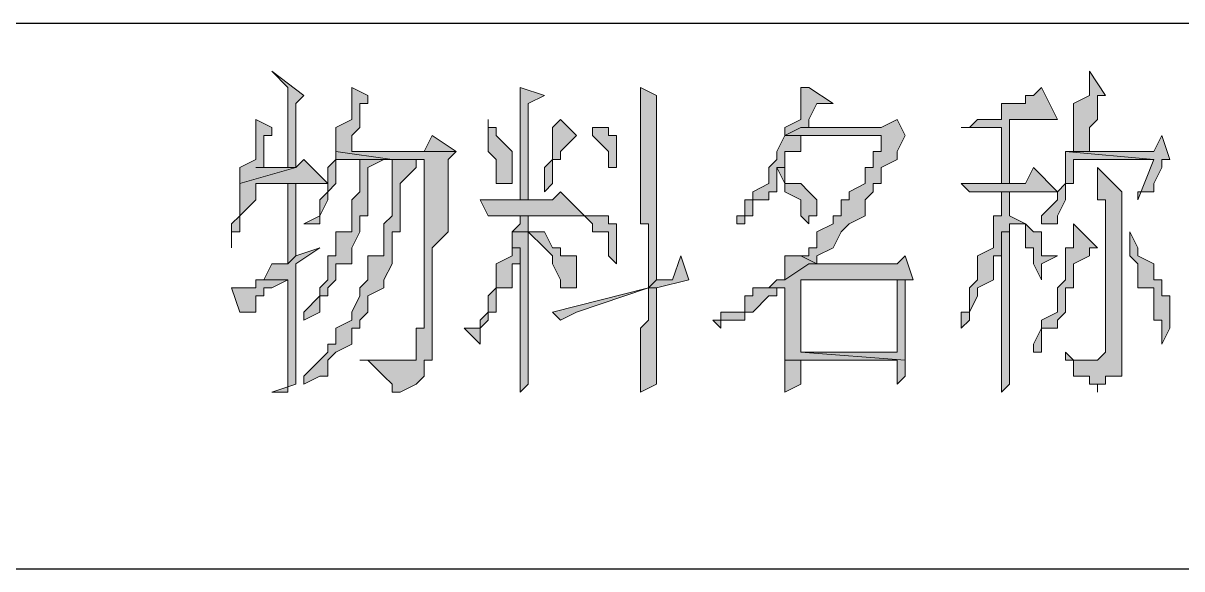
# Model space of a CAD drawing. Header units: millimetres. Extents: x 20 to 821, y 1 to 1134.
# Drawn here: x 697.5 to 723.51, y 1059.8 to 1072.04 of the extents above; entities that cross this region are included whole.
import ezdxf

# ---------------------------------------------------------------- set-up
doc = ezdxf.new("R2010")
doc.units = ezdxf.units.MM
doc.layers.add('1', color=7, linetype='Continuous')

msp = doc.modelspace()

# ---------------------------------------------------------------- hatches: boundary and pattern name
h = msp.add_hatch(color=0)
h.dxf.hatch_style = 2
h.paths.add_polyline_path([(703.08, 1070.961732), (703.44, 1070.601732), (703.44, 1068.801732), (702.72, 1068.801732), (703.62, 1068.801732), (703.62, 1070.241732), (703.8, 1070.421732)])
h = msp.add_hatch(color=0)
h.dxf.hatch_style = 2
h.paths.add_polyline_path([(721.44, 1070.961732), (721.44, 1070.421732), (721.08, 1070.241732), (721.08, 1069.161732), (720.9, 1069.161732), (721.44, 1069.161732), (721.44, 1069.521732), (721.44, 1069.701732), (721.62, 1069.881732), (721.62, 1070.421732), (721.8, 1070.421732)])
h = msp.add_hatch(color=0)
h.dxf.hatch_style = 2
h.paths.add_polyline_path([(704.88, 1070.601732), (704.88, 1069.881732), (704.52, 1069.701732), (704.52, 1069.161732), (705.78, 1068.981732), (706.5, 1068.981732), (706.5, 1068.801732), (706.5, 1066.101732), (706.5, 1065.201732), (706.32, 1065.201732), (706.32, 1064.481732), (705.96, 1064.481732), (705.06, 1064.481732), (705.24, 1064.481732), (705.6, 1064.121732), (705.78, 1063.941732), (705.78, 1063.761732), (705.96, 1063.761732), (706.32, 1063.941732), (706.5, 1064.121732), (706.5, 1064.481732), (706.68, 1064.481732), (706.68, 1067.001732), (707.04, 1067.361732), (707.04, 1068.981732), (707.22, 1069.161732), (704.88, 1069.161732), (704.88, 1069.521732), (705.06, 1069.701732), (705.06, 1070.241732), (705.24, 1070.241732), (705.24, 1070.421732)])
h = msp.add_hatch(color=0)
h.dxf.hatch_style = 2
h.paths.add_polyline_path([(708.66, 1070.601732), (708.66, 1068.081732), (708.84, 1068.081732), (708.84, 1070.241732), (709.2, 1070.421732)])
h = msp.add_hatch(color=0)
h.dxf.hatch_style = 2
h.paths.add_polyline_path([(711.36, 1070.601732), (711.36, 1067.541732), (711.54, 1067.541732), (711.54, 1066.641732), (711.54, 1066.281732), (711.54, 1066.101732), (711.72, 1066.281732), (711.72, 1070.421732)])
h = msp.add_hatch(color=0)
h.dxf.hatch_style = 2
h.paths.add_polyline_path([(715.14, 1070.601732), (714.96, 1070.601732), (714.96, 1070.421732), (714.96, 1069.881732), (714.6, 1069.701732), (714.6, 1069.521732), (714.96, 1069.701732), (715.14, 1069.701732), (715.14, 1069.881732), (715.32, 1070.241732), (715.68, 1070.241732)])
h = msp.add_hatch(color=0)
h.dxf.hatch_style = 2
h.paths.add_polyline_path([(720.36, 1070.601732), (720.18, 1070.421732), (720, 1070.421732), (720, 1070.241732), (719.46, 1070.241732), (719.46, 1069.881732), (718.92, 1069.881732), (718.74, 1069.701732), (719.46, 1069.701732), (719.46, 1068.441732), (719.64, 1068.441732), (719.64, 1069.881732), (720.36, 1069.881732), (720.72, 1069.881732)])
h = msp.add_hatch(color=0)
h.dxf.hatch_style = 2
h.paths.add_polyline_path([(702.72, 1069.881732), (702.72, 1068.981732), (702.36, 1068.801732), (702.36, 1068.441732), (703.62, 1068.801732), (702.72, 1068.801732), (702.9, 1068.801732), (702.9, 1069.521732), (703.08, 1069.521732), (703.08, 1069.701732)])
h = msp.add_hatch(color=0)
h.dxf.hatch_style = 2
h.paths.add_polyline_path([(707.94, 1069.881732), (707.94, 1069.161732), (708.12, 1068.981732), (708.12, 1068.441732), (708.48, 1068.441732), (708.48, 1069.161732), (708.12, 1069.521732), (708.12, 1069.701732), (707.94, 1069.701732)])
h = msp.add_hatch(color=0)
h.dxf.hatch_style = 2
h.paths.add_polyline_path([(709.56, 1069.881732), (709.38, 1069.701732), (709.38, 1068.981732), (709.2, 1068.801732), (709.2, 1068.261732), (709.38, 1068.441732), (709.38, 1068.981732), (709.56, 1068.981732), (709.56, 1069.161732), (709.92, 1069.521732)])
h = msp.add_hatch(color=0)
h.dxf.hatch_style = 2
h.paths.add_polyline_path([(717.12, 1069.881732), (716.76, 1069.701732), (714.96, 1069.701732), (714.6, 1069.521732), (716.76, 1069.521732), (716.76, 1069.161732), (716.58, 1069.161732), (716.58, 1068.981732), (716.58, 1068.801732), (716.4, 1068.801732), (716.4, 1068.441732), (716.04, 1068.261732), (716.04, 1068.081732), (715.86, 1068.081732), (715.86, 1067.721732), (715.68, 1067.721732), (715.68, 1067.541732), (715.32, 1067.361732), (715.32, 1067.001732), (715.14, 1067.001732), (715.14, 1066.821732), (714.96, 1066.821732), (715.32, 1066.641732), (715.32, 1066.821732), (715.68, 1067.001732), (715.86, 1067.361732), (716.04, 1067.541732), (716.4, 1067.721732), (716.4, 1068.081732), (716.58, 1068.261732), (716.58, 1068.441732), (716.76, 1068.441732), (716.76, 1068.801732), (717.12, 1068.981732), (717.12, 1069.161732), (717.3, 1069.521732)])
h = msp.add_hatch(color=0)
h.dxf.hatch_style = 2
h.paths.add_polyline_path([(710.28, 1069.701732), (710.28, 1069.521732), (710.64, 1069.161732), (710.64, 1068.801732), (710.82, 1068.801732), (710.82, 1069.521732), (710.64, 1069.521732), (710.64, 1069.701732)])
h = msp.add_hatch(color=0)
h.dxf.hatch_style = 2
h.paths.add_polyline_path([(718.74, 1069.701732), (718.56, 1069.701732), (718.74, 1069.701732), (719.46, 1069.701732)])
h = msp.add_hatch(color=0)
h.dxf.hatch_style = 2
h.paths.add_polyline_path([(706.68, 1069.521732), (706.5, 1069.161732), (704.88, 1069.161732), (707.22, 1069.161732)])
h = msp.add_hatch(color=0)
h.dxf.hatch_style = 2
h.paths.add_polyline_path([(714.6, 1069.521732), (714.42, 1069.161732), (714.42, 1068.981732), (714.24, 1068.801732), (714.24, 1068.441732), (713.88, 1068.261732), (713.88, 1068.081732), (713.7, 1068.081732), (713.7, 1067.721732), (713.52, 1067.721732), (713.52, 1067.541732), (713.7, 1067.541732), (713.7, 1067.721732), (713.88, 1067.721732), (713.88, 1068.081732), (714.24, 1068.081732), (714.24, 1068.261732), (714.42, 1068.261732), (714.42, 1068.441732), (714.42, 1068.801732), (714.6, 1068.801732), (714.6, 1069.161732), (714.96, 1069.161732), (714.96, 1069.521732), (716.76, 1069.521732)])
h = msp.add_hatch(color=0)
h.dxf.hatch_style = 2
h.paths.add_polyline_path([(723.06, 1069.521732), (722.88, 1069.161732), (720.9, 1069.161732), (722.88, 1068.981732), (722.52, 1068.081732), (722.52, 1068.261732), (722.88, 1068.261732), (722.88, 1068.441732), (723.06, 1068.801732), (723.06, 1068.981732), (723.24, 1068.981732)])
h = msp.add_hatch(color=0)
h.dxf.hatch_style = 2
h.paths.add_polyline_path([(704.52, 1069.161732), (704.52, 1068.981732), (704.34, 1068.801732), (704.34, 1068.261732), (704.16, 1068.081732), (704.16, 1067.721732), (703.8, 1067.541732), (704.16, 1067.541732), (704.16, 1067.721732), (704.34, 1068.081732), (704.34, 1068.261732), (704.52, 1068.441732), (704.52, 1068.981732), (704.88, 1068.981732), (705.06, 1068.981732), (705.6, 1068.981732), (705.78, 1068.981732)])
h = msp.add_hatch(color=0)
h.dxf.hatch_style = 2
h.paths.add_polyline_path([(720.9, 1069.161732), (720.9, 1068.441732), (720.72, 1068.261732), (720.72, 1068.081732), (720.36, 1067.721732), (720.36, 1067.541732), (720.72, 1067.541732), (720.72, 1067.721732), (720.9, 1068.081732), (720.9, 1068.441732), (721.08, 1068.441732), (721.08, 1068.981732), (721.44, 1068.981732), (722.88, 1068.981732)])
h = msp.add_hatch(color=0)
h.dxf.hatch_style = 2
h.paths.add_polyline_path([(703.8, 1068.981732), (703.62, 1068.801732), (702.36, 1068.441732), (702.36, 1067.721732), (702.18, 1067.541732), (702.18, 1067.001732), (702.18, 1067.361732), (702.36, 1067.361732), (702.36, 1067.541732), (702.36, 1067.721732), (702.72, 1068.081732), (702.72, 1068.441732), (703.44, 1068.441732), (703.62, 1068.441732), (704.34, 1068.441732)])
h = msp.add_hatch(color=0)
h.dxf.hatch_style = 2
h.paths.add_polyline_path([(705.6, 1068.981732), (705.06, 1068.981732), (705.06, 1068.801732), (705.06, 1068.261732), (704.88, 1068.081732), (704.88, 1067.361732), (704.52, 1067.361732), (704.52, 1066.821732), (704.34, 1066.821732), (704.34, 1066.281732), (704.16, 1066.101732), (704.16, 1065.921732), (703.8, 1065.561732), (703.8, 1065.381732), (704.16, 1065.561732), (704.16, 1065.921732), (704.34, 1065.921732), (704.34, 1066.101732), (704.52, 1066.281732), (704.52, 1066.641732), (704.88, 1066.641732), (704.88, 1067.001732), (705.06, 1067.361732), (705.06, 1067.721732), (705.24, 1067.721732), (705.24, 1068.801732)])
h = msp.add_hatch(color=0)
h.dxf.hatch_style = 2
h.paths.add_polyline_path([(705.78, 1068.981732), (705.78, 1067.721732), (705.6, 1067.541732), (705.6, 1066.821732), (705.24, 1066.821732), (705.24, 1066.281732), (705.06, 1066.101732), (705.06, 1065.921732), (704.88, 1065.561732), (704.88, 1065.381732), (704.52, 1065.201732), (704.52, 1064.841732), (704.34, 1064.841732), (704.34, 1064.661732), (704.16, 1064.481732), (703.8, 1064.121732), (703.8, 1063.941732), (704.16, 1064.121732), (704.34, 1064.121732), (704.34, 1064.481732), (704.52, 1064.661732), (704.88, 1064.841732), (704.88, 1065.201732), (705.06, 1065.201732), (705.06, 1065.381732), (705.24, 1065.561732), (705.24, 1065.921732), (705.6, 1066.101732), (705.6, 1066.281732), (705.78, 1066.641732), (705.78, 1067.361732), (705.96, 1067.361732), (705.96, 1068.441732), (706.32, 1068.801732), (706.32, 1068.981732), (706.5, 1068.981732)])
h = msp.add_hatch(color=0)
h.dxf.hatch_style = 2
h.paths.add_polyline_path([(714.6, 1068.801732), (714.42, 1068.801732), (714.6, 1068.441732), (714.6, 1068.261732), (714.96, 1068.081732), (714.96, 1067.721732), (715.14, 1067.541732), (715.14, 1067.721732), (715.32, 1067.721732), (715.32, 1068.081732), (715.14, 1068.261732), (714.96, 1068.441732), (714.6, 1068.441732)])
h = msp.add_hatch(color=0)
h.dxf.hatch_style = 2
h.paths.add_polyline_path([(720.18, 1068.801732), (720, 1068.441732), (718.56, 1068.441732), (718.74, 1068.261732), (720.72, 1068.261732)])
h = msp.add_hatch(color=0)
h.dxf.hatch_style = 2
h.paths.add_polyline_path([(721.62, 1068.801732), (721.62, 1068.081732), (721.8, 1068.081732), (721.8, 1064.661732), (721.62, 1064.481732), (721.08, 1064.481732), (721.08, 1064.121732), (721.44, 1064.121732), (721.44, 1063.941732), (721.62, 1063.941732), (721.62, 1063.761732), (721.62, 1063.941732), (721.8, 1063.941732), (721.8, 1064.121732), (722.16, 1064.121732), (722.16, 1068.261732)])
h = msp.add_hatch(color=0)
h.dxf.hatch_style = 2
h.paths.add_polyline_path([(703.62, 1068.441732), (703.44, 1068.441732), (703.44, 1066.641732), (703.62, 1066.821732)])
h = msp.add_hatch(color=0)
h.dxf.hatch_style = 2
h.paths.add_polyline_path([(709.56, 1068.261732), (709.38, 1068.081732), (707.76, 1068.081732), (707.94, 1067.721732), (710.1, 1067.721732)])
h = msp.add_hatch(color=0)
h.dxf.hatch_style = 2
h.paths.add_polyline_path([(719.64, 1068.261732), (719.46, 1068.261732), (719.46, 1068.081732), (719.46, 1067.721732), (719.28, 1067.721732), (719.28, 1067.001732), (718.92, 1066.821732), (718.92, 1066.281732), (718.74, 1066.101732), (718.74, 1065.561732), (718.56, 1065.561732), (718.56, 1065.201732), (718.74, 1065.381732), (718.74, 1065.561732), (718.92, 1065.921732), (718.92, 1066.101732), (719.28, 1066.281732), (719.28, 1066.821732), (719.46, 1066.821732), (719.46, 1067.361732), (719.64, 1067.361732), (719.64, 1067.541732), (720, 1067.541732), (719.64, 1067.721732)])
h = msp.add_hatch(color=0)
h.dxf.hatch_style = 2
h.paths.add_polyline_path([(708.84, 1067.721732), (708.66, 1067.721732), (708.66, 1067.541732), (708.48, 1067.361732), (708.84, 1067.361732), (709.2, 1067.001732), (709.38, 1066.821732), (709.38, 1066.641732), (709.56, 1066.281732), (709.56, 1066.101732), (709.92, 1066.101732), (709.92, 1066.821732), (709.56, 1066.821732), (709.56, 1067.001732), (709.38, 1067.001732), (709.2, 1067.361732), (708.84, 1067.361732)])
h = msp.add_hatch(color=0)
h.dxf.hatch_style = 2
h.paths.add_polyline_path([(710.28, 1067.721732), (710.1, 1067.721732), (710.28, 1067.541732), (710.28, 1067.361732), (710.64, 1067.361732), (710.64, 1066.821732), (710.82, 1066.641732), (710.82, 1067.541732), (710.64, 1067.541732), (710.64, 1067.721732)])
h = msp.add_hatch(color=0)
h.dxf.hatch_style = 2
h.paths.add_polyline_path([(720, 1067.541732), (719.64, 1067.541732), (720, 1067.541732), (720, 1067.001732), (720.18, 1067.001732), (720.18, 1066.641732), (720.36, 1066.281732), (720.36, 1066.641732), (720.72, 1066.821732), (720.36, 1066.821732), (720.36, 1067.001732), (720.36, 1067.361732), (720.18, 1067.361732)])
h = msp.add_hatch(color=0)
h.dxf.hatch_style = 2
h.paths.add_polyline_path([(721.08, 1067.541732), (721.08, 1067.001732), (720.9, 1067.001732), (720.9, 1066.281732), (720.72, 1066.101732), (720.72, 1065.561732), (720.36, 1065.381732), (720.36, 1065.201732), (720.18, 1064.841732), (720.18, 1064.661732), (720.36, 1064.661732), (720.36, 1065.201732), (720.72, 1065.201732), (720.72, 1065.381732), (720.9, 1065.561732), (720.9, 1066.101732), (721.08, 1066.101732), (721.08, 1066.641732), (721.44, 1066.821732), (721.44, 1067.001732), (721.62, 1067.001732)])
h = msp.add_hatch(color=0)
h.dxf.hatch_style = 2
h.paths.add_polyline_path([(708.48, 1067.361732), (708.48, 1067.001732), (708.66, 1067.001732), (708.66, 1063.761732), (708.84, 1063.941732), (708.84, 1064.121732), (708.84, 1064.481732), (708.84, 1067.361732)])
h = msp.add_hatch(color=0)
h.dxf.hatch_style = 2
h.paths.add_polyline_path([(719.64, 1067.361732), (719.46, 1067.361732), (719.46, 1067.001732), (719.46, 1063.761732), (719.64, 1063.941732), (719.64, 1064.121732)])
h = msp.add_hatch(color=0)
h.dxf.hatch_style = 2
h.paths.add_polyline_path([(722.34, 1067.361732), (722.34, 1066.821732), (722.52, 1066.641732), (722.52, 1066.101732), (722.88, 1066.101732), (722.88, 1065.381732), (723.06, 1065.381732), (723.06, 1064.841732), (723.24, 1065.201732), (723.24, 1065.561732), (723.24, 1065.921732), (723.06, 1065.921732), (723.06, 1066.101732), (723.06, 1066.281732), (722.88, 1066.281732), (722.88, 1066.641732), (722.52, 1066.821732), (722.52, 1067.001732)])
h = msp.add_hatch(color=0)
h.dxf.hatch_style = 2
h.paths.add_polyline_path([(704.16, 1067.001732), (703.62, 1066.821732), (703.44, 1066.641732), (703.08, 1066.641732), (702.9, 1066.281732), (702.72, 1066.281732), (703.44, 1066.281732), (703.44, 1063.761732), (703.08, 1063.761732), (703.62, 1063.941732), (703.62, 1064.121732), (703.62, 1066.641732)])
h = msp.add_hatch(color=0)
h.dxf.hatch_style = 2
h.paths.add_polyline_path([(708.48, 1067.001732), (708.48, 1066.821732), (708.12, 1066.641732), (708.12, 1066.101732), (707.94, 1065.921732), (707.94, 1065.561732), (707.76, 1065.381732), (707.76, 1065.201732), (707.4, 1065.201732), (707.76, 1064.841732), (707.76, 1065.201732), (707.94, 1065.381732), (707.94, 1065.561732), (708.12, 1065.561732), (708.12, 1066.101732), (708.48, 1066.101732), (708.48, 1066.281732), (708.48, 1066.641732), (708.66, 1066.641732), (708.66, 1067.001732)])
h = msp.add_hatch(color=0)
h.dxf.hatch_style = 2
h.paths.add_polyline_path([(712.26, 1066.821732), (712.08, 1066.281732), (711.72, 1066.281732), (711.54, 1066.101732), (709.38, 1065.561732), (709.56, 1065.381732), (709.92, 1065.561732), (711.54, 1066.101732), (711.72, 1066.101732), (712.44, 1066.281732)])
h = msp.add_hatch(color=0)
h.dxf.hatch_style = 2
h.paths.add_polyline_path([(717.3, 1066.821732), (717.12, 1066.641732), (715.14, 1066.641732), (714.6, 1066.281732), (714.42, 1066.281732), (714.24, 1066.101732), (714.6, 1066.101732), (714.6, 1065.201732), (714.6, 1064.481732), (717.12, 1064.481732), (717.12, 1063.941732), (717.3, 1064.121732), (717.3, 1064.481732), (714.96, 1064.661732), (714.96, 1066.281732), (717.12, 1066.281732), (717.48, 1066.281732)])
h = msp.add_hatch(color=0)
h.dxf.hatch_style = 2
h.paths.add_polyline_path([(714.6, 1066.821732), (714.6, 1066.281732), (715.14, 1066.641732), (715.32, 1066.641732), (714.96, 1066.821732)])
h = msp.add_hatch(color=0)
h.dxf.hatch_style = 2
h.paths.add_polyline_path([(702.72, 1066.281732), (702.72, 1066.101732), (702.36, 1066.101732), (702.18, 1066.101732), (702.36, 1065.561732), (702.72, 1065.561732), (702.72, 1065.921732), (702.9, 1065.921732), (702.9, 1066.101732), (703.08, 1066.101732), (703.44, 1066.281732)])
h = msp.add_hatch(color=0)
h.dxf.hatch_style = 2
h.paths.add_polyline_path([(717.48, 1066.281732), (717.12, 1066.281732), (717.12, 1064.661732), (714.96, 1064.661732), (717.3, 1064.481732), (717.3, 1066.281732)])
h = msp.add_hatch(color=0)
h.dxf.hatch_style = 2
h.paths.add_polyline_path([(711.72, 1066.101732), (711.54, 1066.101732), (711.54, 1065.921732), (711.54, 1065.381732), (711.36, 1065.201732), (711.36, 1063.761732), (711.72, 1063.941732), (711.72, 1065.381732), (711.72, 1065.561732)])
h = msp.add_hatch(color=0)
h.dxf.hatch_style = 2
h.paths.add_polyline_path([(714.24, 1066.101732), (713.88, 1066.101732), (713.88, 1065.921732), (713.7, 1065.921732), (713.7, 1065.561732), (713.16, 1065.561732), (713.16, 1065.381732), (712.98, 1065.381732), (713.16, 1065.201732), (713.16, 1065.381732), (713.52, 1065.381732), (713.7, 1065.381732), (713.7, 1065.561732), (713.88, 1065.561732), (714.24, 1065.921732), (714.42, 1065.921732), (714.42, 1066.101732), (714.6, 1066.101732)])
h = msp.add_hatch(color=0)
h.dxf.hatch_style = 2
h.paths.add_polyline_path([(720.9, 1064.661732), (720.9, 1064.481732), (721.08, 1064.481732), (721.62, 1064.481732), (721.44, 1064.481732), (721.08, 1064.481732)])
h = msp.add_hatch(color=0)
h.dxf.hatch_style = 2
h.paths.add_polyline_path([(705.24, 1064.481732), (705.06, 1064.481732), (705.78, 1064.481732)])
h = msp.add_hatch(color=0)
h.dxf.hatch_style = 2
h.paths.add_polyline_path([(714.6, 1064.481732), (714.6, 1063.761732), (714.96, 1063.941732), (714.96, 1064.481732), (717.12, 1064.481732)])

# ---------------------------------------------------------------- linework, layer by layer
at = {"layer": '1', "color": 0, "lineweight": 25}
for points in [[(557.64, 1072.041732), (821.16, 1072.041732)], [(557.64, 1059.801732), (821.16, 1059.801732)], [(557.64, 1059.801732), (774.72, 1059.801732)]]:
    msp.add_lwpolyline(points, dxfattribs=at)
at = {"layer": '1', "color": 0, "lineweight": 5}
for points in [[(703.08, 1070.961732), (703.44, 1070.601732), (703.44, 1068.801732), (702.72, 1068.801732), (703.62, 1068.801732), (703.62, 1070.241732), (703.8, 1070.421732), (703.08, 1070.961732)], [(721.44, 1070.961732), (721.44, 1070.421732), (721.08, 1070.241732), (721.08, 1069.161732), (720.9, 1069.161732), (721.44, 1069.161732), (721.44, 1069.521732), (721.44, 1069.701732), (721.62, 1069.881732), (721.62, 1070.421732), (721.8, 1070.421732), (721.44, 1070.961732)], [(704.88, 1070.601732), (704.88, 1069.881732), (704.52, 1069.701732), (704.52, 1069.161732), (705.78, 1068.981732), (706.5, 1068.981732), (706.5, 1068.801732), (706.5, 1066.101732), (706.5, 1066.101732), (706.5, 1065.201732), (706.32, 1065.201732), (706.32, 1064.481732), (705.96, 1064.481732), (705.06, 1064.481732), (705.24, 1064.481732), (705.6, 1064.121732), (705.78, 1063.941732), (705.78, 1063.761732), (705.96, 1063.761732), (706.32, 1063.941732), (706.5, 1064.121732), (706.5, 1064.481732), (706.68, 1064.481732), (706.68, 1067.001732), (707.04, 1067.361732), (707.04, 1068.981732), (707.22, 1069.161732), (704.88, 1069.161732), (704.88, 1069.521732), (705.06, 1069.701732), (705.06, 1070.241732), (705.24, 1070.241732), (705.24, 1070.421732), (704.88, 1070.601732)], [(708.66, 1070.601732), (708.66, 1068.081732), (708.84, 1068.081732), (708.84, 1070.241732), (709.2, 1070.421732), (708.66, 1070.601732)], [(711.36, 1070.601732), (711.36, 1067.541732), (711.54, 1067.541732), (711.54, 1066.641732), (711.54, 1066.281732), (711.54, 1066.101732), (711.72, 1066.281732), (711.72, 1070.421732), (711.36, 1070.601732)], [(715.14, 1070.601732), (714.96, 1070.601732), (714.96, 1070.421732), (714.96, 1069.881732), (714.6, 1069.701732), (714.6, 1069.521732), (714.96, 1069.701732), (715.14, 1069.701732), (715.14, 1069.881732), (715.32, 1070.241732), (715.68, 1070.241732), (715.14, 1070.601732)], [(720.36, 1070.601732), (720.18, 1070.421732), (720, 1070.421732), (720, 1070.241732), (719.46, 1070.241732), (719.46, 1069.881732), (718.92, 1069.881732), (718.74, 1069.701732), (719.46, 1069.701732), (719.46, 1068.441732), (719.64, 1068.441732), (719.64, 1069.881732), (720.36, 1069.881732), (720.72, 1069.881732), (720.36, 1070.601732)], [(702.72, 1069.881732), (702.72, 1068.981732), (702.36, 1068.801732), (702.36, 1068.441732), (703.62, 1068.801732), (702.72, 1068.801732), (702.9, 1068.801732), (702.9, 1069.521732), (703.08, 1069.521732), (703.08, 1069.701732), (702.72, 1069.881732)], [(707.94, 1069.881732), (707.94, 1069.161732), (708.12, 1068.981732), (708.12, 1068.441732), (708.48, 1068.441732), (708.48, 1069.161732), (708.12, 1069.521732), (708.12, 1069.701732), (707.94, 1069.701732), (707.94, 1069.881732)], [(709.56, 1069.881732), (709.38, 1069.701732), (709.38, 1068.981732), (709.2, 1068.801732), (709.2, 1068.261732), (709.38, 1068.441732), (709.38, 1068.981732), (709.56, 1068.981732), (709.56, 1069.161732), (709.92, 1069.521732), (709.56, 1069.881732)], [(717.12, 1069.881732), (716.76, 1069.701732), (714.96, 1069.701732), (714.6, 1069.521732), (716.76, 1069.521732), (716.76, 1069.161732), (716.58, 1069.161732), (716.58, 1068.981732), (716.58, 1068.801732), (716.4, 1068.801732), (716.4, 1068.441732), (716.04, 1068.261732), (716.04, 1068.081732), (715.86, 1068.081732), (715.86, 1067.721732), (715.68, 1067.721732), (715.68, 1067.541732), (715.32, 1067.361732), (715.32, 1067.001732), (715.14, 1067.001732), (715.14, 1066.821732), (714.96, 1066.821732), (715.32, 1066.641732), (715.32, 1066.821732), (715.68, 1067.001732), (715.86, 1067.361732), (716.04, 1067.541732), (716.4, 1067.721732), (716.4, 1068.081732), (716.58, 1068.261732), (716.58, 1068.441732), (716.76, 1068.441732), (716.76, 1068.801732), (717.12, 1068.981732), (717.12, 1069.161732), (717.3, 1069.521732), (717.12, 1069.881732)], [(710.28, 1069.701732), (710.28, 1069.521732), (710.64, 1069.161732), (710.64, 1068.801732), (710.82, 1068.801732), (710.82, 1069.521732), (710.64, 1069.521732), (710.64, 1069.701732), (710.28, 1069.701732)], [(718.74, 1069.701732), (718.56, 1069.701732), (718.74, 1069.701732), (719.46, 1069.701732), (718.74, 1069.701732)], [(706.68, 1069.521732), (706.5, 1069.161732), (704.88, 1069.161732), (707.22, 1069.161732), (706.68, 1069.521732)], [(714.6, 1069.521732), (714.42, 1069.161732), (714.42, 1068.981732), (714.24, 1068.801732), (714.24, 1068.441732), (713.88, 1068.261732), (713.88, 1068.081732), (713.7, 1068.081732), (713.7, 1067.721732), (713.52, 1067.721732), (713.52, 1067.541732), (713.7, 1067.541732), (713.7, 1067.721732), (713.88, 1067.721732), (713.88, 1068.081732), (714.24, 1068.081732), (714.24, 1068.261732), (714.24, 1068.261732), (714.42, 1068.261732), (714.42, 1068.441732), (714.42, 1068.801732), (714.6, 1068.801732), (714.6, 1069.161732), (714.96, 1069.161732), (714.96, 1069.521732), (716.76, 1069.521732), (714.6, 1069.521732)], [(723.06, 1069.521732), (722.88, 1069.161732), (720.9, 1069.161732), (722.88, 1068.981732), (722.52, 1068.081732), (722.52, 1068.261732), (722.88, 1068.261732), (722.88, 1068.441732), (723.06, 1068.801732), (723.06, 1068.981732), (723.24, 1068.981732), (723.06, 1069.521732)], [(704.52, 1069.161732), (704.52, 1068.981732), (704.34, 1068.801732), (704.34, 1068.261732), (704.16, 1068.081732), (704.16, 1067.721732), (703.8, 1067.541732), (704.16, 1067.541732), (704.16, 1067.721732), (704.34, 1068.081732), (704.34, 1068.261732), (704.52, 1068.441732), (704.52, 1068.981732), (704.88, 1068.981732), (705.06, 1068.981732), (705.6, 1068.981732), (705.78, 1068.981732), (704.52, 1069.161732)], [(720.9, 1069.161732), (720.9, 1068.441732), (720.72, 1068.261732), (720.72, 1068.081732), (720.36, 1067.721732), (720.36, 1067.541732), (720.72, 1067.541732), (720.72, 1067.721732), (720.9, 1068.081732), (720.9, 1068.441732), (721.08, 1068.441732), (721.08, 1068.981732), (721.44, 1068.981732), (722.88, 1068.981732), (720.9, 1069.161732)], [(703.8, 1068.981732), (703.62, 1068.801732), (702.36, 1068.441732), (702.36, 1067.721732), (702.18, 1067.541732), (702.18, 1067.001732), (702.18, 1067.361732), (702.36, 1067.361732), (702.36, 1067.541732), (702.36, 1067.721732), (702.72, 1068.081732), (702.72, 1068.441732), (703.44, 1068.441732), (703.62, 1068.441732), (704.34, 1068.441732), (703.8, 1068.981732)], [(705.6, 1068.981732), (705.06, 1068.981732), (705.06, 1068.801732), (705.06, 1068.261732), (704.88, 1068.081732), (704.88, 1067.361732), (704.52, 1067.361732), (704.52, 1066.821732), (704.34, 1066.821732), (704.34, 1066.281732), (704.16, 1066.101732), (704.16, 1065.921732), (703.8, 1065.561732), (703.8, 1065.381732), (704.16, 1065.561732), (704.16, 1065.921732), (704.34, 1065.921732), (704.34, 1066.101732), (704.52, 1066.281732), (704.52, 1066.641732), (704.88, 1066.641732), (704.88, 1067.001732), (705.06, 1067.361732), (705.06, 1067.721732), (705.24, 1067.721732), (705.24, 1068.801732), (705.6, 1068.981732)], [(705.78, 1068.981732), (705.78, 1067.721732), (705.6, 1067.541732), (705.6, 1066.821732), (705.24, 1066.821732), (705.24, 1066.281732), (705.06, 1066.101732), (705.06, 1065.921732), (704.88, 1065.561732), (704.88, 1065.381732), (704.88, 1065.381732), (704.52, 1065.201732), (704.52, 1064.841732), (704.34, 1064.841732), (704.34, 1064.661732), (704.16, 1064.481732), (703.8, 1064.121732), (703.8, 1063.941732), (704.16, 1064.121732), (704.34, 1064.121732), (704.34, 1064.481732), (704.52, 1064.661732), (704.88, 1064.841732), (704.88, 1065.201732), (705.06, 1065.201732), (705.06, 1065.381732), (705.24, 1065.561732), (705.24, 1065.921732), (705.6, 1066.101732), (705.6, 1066.281732), (705.78, 1066.641732), (705.78, 1067.361732), (705.96, 1067.361732), (705.96, 1068.441732), (706.32, 1068.801732), (706.32, 1068.981732), (706.5, 1068.981732), (705.78, 1068.981732)], [(714.6, 1068.801732), (714.42, 1068.801732), (714.6, 1068.441732), (714.6, 1068.261732), (714.96, 1068.081732), (714.96, 1067.721732), (715.14, 1067.541732), (715.14, 1067.721732), (715.32, 1067.721732), (715.32, 1068.081732), (715.14, 1068.261732), (714.96, 1068.441732), (714.6, 1068.441732), (714.6, 1068.801732)], [(720.18, 1068.801732), (720, 1068.441732), (718.56, 1068.441732), (718.74, 1068.261732), (720.72, 1068.261732), (720.18, 1068.801732)], [(721.62, 1068.801732), (721.62, 1068.081732), (721.8, 1068.081732), (721.8, 1064.661732), (721.62, 1064.481732), (721.62, 1064.481732), (721.08, 1064.481732), (721.08, 1064.121732), (721.44, 1064.121732), (721.44, 1063.941732), (721.62, 1063.941732), (721.62, 1063.761732), (721.62, 1063.941732), (721.8, 1063.941732), (721.8, 1064.121732), (722.16, 1064.121732), (722.16, 1068.261732), (721.62, 1068.801732)], [(703.62, 1068.441732), (703.44, 1068.441732), (703.44, 1066.641732), (703.62, 1066.821732), (703.62, 1068.441732)], [(709.56, 1068.261732), (709.38, 1068.081732), (707.76, 1068.081732), (707.94, 1067.721732), (710.1, 1067.721732), (709.56, 1068.261732)], [(719.64, 1068.261732), (719.46, 1068.261732), (719.46, 1068.081732), (719.46, 1067.721732), (719.28, 1067.721732), (719.28, 1067.001732), (718.92, 1066.821732), (718.92, 1066.281732), (718.74, 1066.101732), (718.74, 1065.561732), (718.56, 1065.561732), (718.56, 1065.201732), (718.74, 1065.381732), (718.74, 1065.381732), (718.74, 1065.561732), (718.92, 1065.921732), (718.92, 1066.101732), (719.28, 1066.281732), (719.28, 1066.821732), (719.46, 1066.821732), (719.46, 1067.361732), (719.64, 1067.361732), (719.64, 1067.541732), (720, 1067.541732), (719.64, 1067.721732), (719.64, 1068.261732)], [(708.84, 1067.721732), (708.66, 1067.721732), (708.66, 1067.541732), (708.48, 1067.361732), (708.84, 1067.361732), (709.2, 1067.001732), (709.38, 1066.821732), (709.38, 1066.641732), (709.56, 1066.281732), (709.56, 1066.101732), (709.92, 1066.101732), (709.92, 1066.821732), (709.56, 1066.821732), (709.56, 1067.001732), (709.38, 1067.001732), (709.38, 1067.001732), (709.2, 1067.361732), (708.84, 1067.361732), (708.84, 1067.721732)], [(710.28, 1067.721732), (710.1, 1067.721732), (710.28, 1067.541732), (710.28, 1067.361732), (710.64, 1067.361732), (710.64, 1066.821732), (710.82, 1066.641732), (710.82, 1067.541732), (710.64, 1067.541732), (710.64, 1067.721732), (710.28, 1067.721732)], [(720, 1067.541732), (719.64, 1067.541732), (720, 1067.541732), (720, 1067.001732), (720.18, 1067.001732), (720.18, 1066.641732), (720.36, 1066.281732), (720.36, 1066.641732), (720.72, 1066.821732), (720.36, 1066.821732), (720.36, 1067.001732), (720.36, 1067.361732), (720.18, 1067.361732), (720, 1067.541732)], [(721.08, 1067.541732), (721.08, 1067.001732), (720.9, 1067.001732), (720.9, 1066.281732), (720.72, 1066.101732), (720.72, 1065.561732), (720.36, 1065.381732), (720.36, 1065.201732), (720.18, 1064.841732), (720.18, 1064.661732), (720.36, 1064.661732), (720.36, 1065.201732), (720.72, 1065.201732), (720.72, 1065.201732), (720.72, 1065.381732), (720.9, 1065.561732), (720.9, 1066.101732), (721.08, 1066.101732), (721.08, 1066.641732), (721.44, 1066.821732), (721.44, 1067.001732), (721.62, 1067.001732), (721.08, 1067.541732)], [(708.48, 1067.361732), (708.48, 1067.001732), (708.66, 1067.001732), (708.66, 1063.761732), (708.84, 1063.941732), (708.84, 1064.121732), (708.84, 1064.481732), (708.84, 1067.361732), (708.48, 1067.361732)], [(719.64, 1067.361732), (719.46, 1067.361732), (719.46, 1067.001732), (719.46, 1063.761732), (719.64, 1063.941732), (719.64, 1064.121732), (719.64, 1064.121732), (719.64, 1067.361732)], [(722.34, 1067.361732), (722.34, 1066.821732), (722.52, 1066.641732), (722.52, 1066.101732), (722.88, 1066.101732), (722.88, 1065.381732), (723.06, 1065.381732), (723.06, 1064.841732), (723.24, 1065.201732), (723.24, 1065.561732), (723.24, 1065.921732), (723.06, 1065.921732), (723.06, 1066.101732), (723.06, 1066.281732), (722.88, 1066.281732), (722.88, 1066.641732), (722.52, 1066.821732), (722.52, 1067.001732), (722.34, 1067.361732)], [(704.16, 1067.001732), (703.62, 1066.821732), (703.44, 1066.641732), (703.08, 1066.641732), (702.9, 1066.281732), (702.72, 1066.281732), (703.44, 1066.281732), (703.44, 1063.761732), (703.08, 1063.761732), (703.62, 1063.941732), (703.62, 1064.121732), (703.62, 1064.121732), (703.62, 1066.641732), (704.16, 1067.001732)], [(708.48, 1067.001732), (708.48, 1066.821732), (708.12, 1066.641732), (708.12, 1066.101732), (707.94, 1065.921732), (707.94, 1065.561732), (707.76, 1065.381732), (707.76, 1065.201732), (707.4, 1065.201732), (707.76, 1064.841732), (707.76, 1065.201732), (707.94, 1065.381732), (707.94, 1065.561732), (708.12, 1065.561732), (708.12, 1066.101732), (708.48, 1066.101732), (708.48, 1066.281732), (708.48, 1066.641732), (708.66, 1066.641732), (708.66, 1067.001732), (708.48, 1067.001732)], [(712.26, 1066.821732), (712.08, 1066.281732), (711.72, 1066.281732), (711.54, 1066.101732), (709.38, 1065.561732), (709.56, 1065.381732), (709.92, 1065.561732), (711.54, 1066.101732), (711.72, 1066.101732), (712.44, 1066.281732), (712.26, 1066.821732)], [(717.3, 1066.821732), (717.12, 1066.641732), (715.14, 1066.641732), (714.6, 1066.281732), (714.42, 1066.281732), (714.24, 1066.101732), (714.6, 1066.101732), (714.6, 1065.201732), (714.6, 1064.481732), (717.12, 1064.481732), (717.12, 1063.941732), (717.3, 1064.121732), (717.3, 1064.481732), (714.96, 1064.661732), (714.96, 1066.281732), (717.12, 1066.281732), (717.48, 1066.281732), (717.3, 1066.821732)], [(714.6, 1066.821732), (714.6, 1066.281732), (715.14, 1066.641732), (715.32, 1066.641732), (714.96, 1066.821732), (714.6, 1066.821732)], [(702.72, 1066.281732), (702.72, 1066.101732), (702.36, 1066.101732), (702.18, 1066.101732), (702.36, 1065.561732), (702.72, 1065.561732), (702.72, 1065.921732), (702.9, 1065.921732), (702.9, 1066.101732), (703.08, 1066.101732), (703.44, 1066.281732), (702.72, 1066.281732)], [(717.48, 1066.281732), (717.12, 1066.281732), (717.12, 1064.661732), (714.96, 1064.661732), (717.3, 1064.481732), (717.3, 1066.281732), (717.48, 1066.281732)], [(711.72, 1066.101732), (711.54, 1066.101732), (711.54, 1065.921732), (711.54, 1065.381732), (711.36, 1065.201732), (711.36, 1063.761732), (711.72, 1063.941732), (711.72, 1065.381732), (711.72, 1065.561732), (711.72, 1066.101732)], [(714.24, 1066.101732), (713.88, 1066.101732), (713.88, 1065.921732), (713.7, 1065.921732), (713.7, 1065.561732), (713.16, 1065.561732), (713.16, 1065.381732), (712.98, 1065.381732), (713.16, 1065.201732), (713.16, 1065.381732), (713.52, 1065.381732), (713.7, 1065.381732), (713.7, 1065.561732), (713.88, 1065.561732), (714.24, 1065.921732), (714.42, 1065.921732), (714.42, 1066.101732), (714.42, 1066.101732), (714.6, 1066.101732), (714.24, 1066.101732)], [(720.9, 1064.661732), (720.9, 1064.481732), (721.08, 1064.481732), (721.62, 1064.481732), (721.44, 1064.481732), (721.08, 1064.481732), (720.9, 1064.661732)], [(705.24, 1064.481732), (705.06, 1064.481732), (705.78, 1064.481732), (705.24, 1064.481732)], [(714.6, 1064.481732), (714.6, 1063.761732), (714.96, 1063.941732), (714.96, 1064.481732), (717.12, 1064.481732), (714.6, 1064.481732)]]:
    msp.add_lwpolyline(points, dxfattribs=at)

doc.saveas('drawing.dxf')
